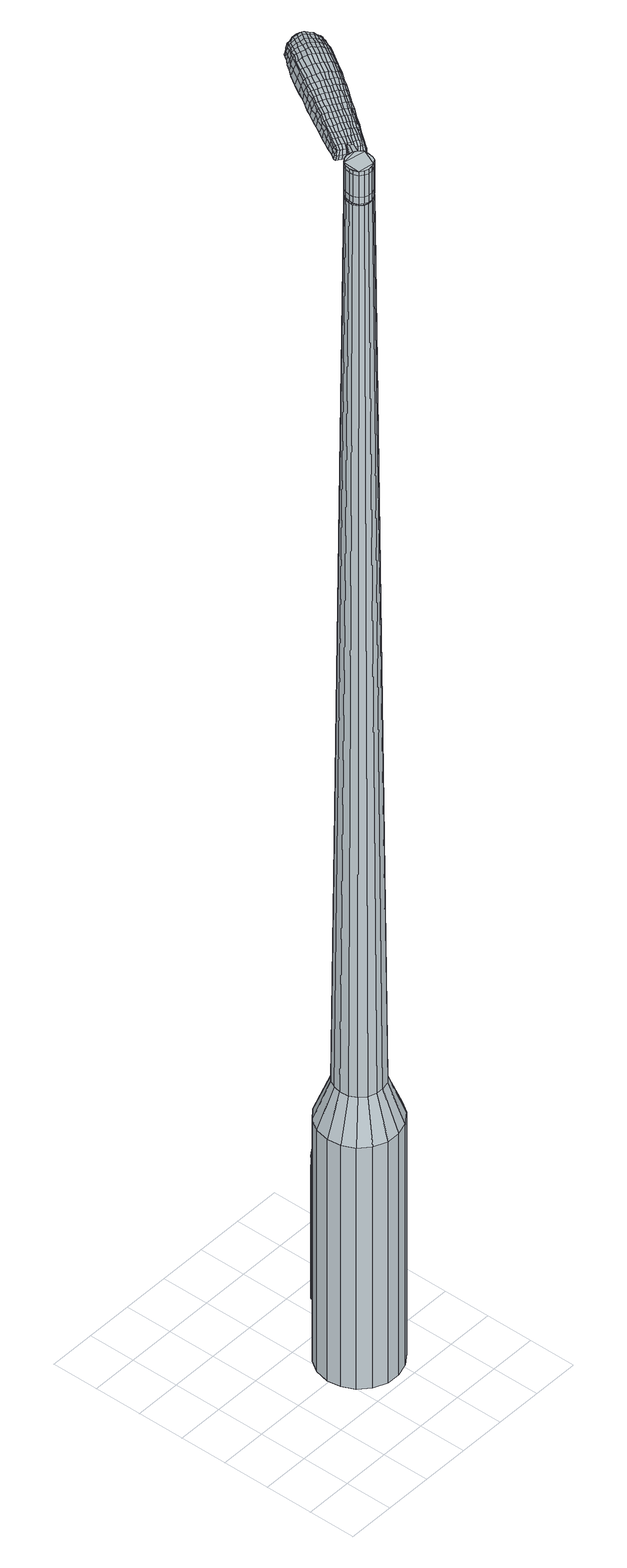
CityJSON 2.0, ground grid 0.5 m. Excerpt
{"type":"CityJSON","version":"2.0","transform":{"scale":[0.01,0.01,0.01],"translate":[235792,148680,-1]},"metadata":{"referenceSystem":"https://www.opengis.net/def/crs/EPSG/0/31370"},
"CityObjects":{
"object1":{"type":"GenericCityObject","attributes":{"cluster":12,"mean_distance_to_centroid":0.254,"new_centroid_x":235793.34,"new_centroid_y":148680.98,"mean_distance_to_camera":13.14,"H1":9.72,"H2":10.14,"Z_final":111.33,"cluster2":-1,"proj_x":235797.49,"proj_y":148683.63,"id_line":62624,"bearing_l":327.47,"distance":4.92,"orientation":"left","G_obj":57.47},"geometry":[{"type":"MultiSurface","lod":"2","boundaries":[[[0,1,2,3]],[[1,4,5,2]],[[4,6,7,5]],[[6,8,9,7]],[[8,10,11,9]],[[10,12,13,11]],[[12,14,15,13]],[[14,16,17,15]],[[16,18,19,17]],[[18,20,21,19]],[[20,22,23,21]],[[22,24,25,23]],[[24,26,27,25]],[[26,28,29,27]],[[28,30,31,29]],[[30,32,33,31]],[[32,34,35,33]],[[34,0,3,35]],[[36,37,38,39]],[[38,40,41,42]],[[41,43,42]],[[42,44,45,46]],[[45,47,46]],[[46,48,49,50]],[[49,51,50]],[[42,46,50,38]],[[50,52,39,38]],[[53,36,39]],[[2,5,7,35]],[[7,9,11,15]],[[11,13,15]],[[15,17,19,23]],[[19,21,23]],[[23,25,27,31]],[[27,29,31]],[[15,23,31,7]],[[31,33,35,7]],[[3,2,35]],[[1,0,54,55]],[[0,34,56,54]],[[34,32,57,56]],[[32,30,58,57]],[[30,28,59,58]],[[28,26,60,59]],[[26,24,61,60]],[[24,22,62,61]],[[22,20,63,62]],[[20,18,64,63]],[[18,16,65,64]],[[16,14,66,65]],[[14,12,67,66]],[[12,10,68,67]],[[10,8,69,68]],[[8,6,70,69]],[[6,4,71,70]],[[4,1,55,71]],[[55,54,72,73]],[[54,56,74,72]],[[56,57,75,74]],[[57,58,76,75]],[[58,59,77,76]],[[59,60,78,77]],[[60,61,79,78]],[[61,62,80,79]],[[62,63,81,80]],[[63,64,82,81]],[[64,65,83,82]],[[65,66,84,83]],[[66,67,85,84]],[[67,68,86,85]],[[68,69,87,86]],[[69,70,88,87]],[[70,71,89,88]],[[71,55,73,89]],[[90,91,92,93]],[[94,95,91,90]],[[96,97,95,94]],[[98,99,97,96]],[[100,101,99,98]],[[102,103,101,100]],[[79,104,103,102]],[[105,106,104,79]],[[107,108,106,105]],[[109,110,108,107]],[[111,112,110,109]],[[113,114,112,111]],[[85,115,114,113]],[[116,117,115,85]],[[118,119,117,116]],[[88,120,119,118]],[[121,122,120,88]],[[93,92,122,121]],[[123,124,125,126]],[[127,123,126,128]],[[129,127,128,130]],[[131,129,130,132]],[[133,131,132,134]],[[135,133,134,136]],[[137,135,136,138]],[[139,137,138,140]],[[141,139,140,142]],[[143,141,142,144]],[[145,143,144,146]],[[147,145,146,148]],[[149,147,148,150]],[[151,149,150,152]],[[153,151,152,154]],[[155,153,154,156]],[[73,72,90,93]],[[72,74,94,90]],[[74,75,96,94]],[[75,76,98,96]],[[76,77,100,98]],[[77,78,102,100]],[[78,79,102]],[[80,105,79]],[[80,81,107,105]],[[81,82,109,107]],[[82,83,111,109]],[[83,84,113,111]],[[84,85,113]],[[86,116,85]],[[86,87,118,116]],[[87,88,118]],[[89,121,88]],[[89,73,93,121]],[[157,158,92,91]],[[158,159,122,92]],[[159,120,122]],[[160,119,120]],[[160,161,117,119]],[[161,115,117]],[[162,114,115]],[[162,163,112,114]],[[163,164,110,112]],[[164,165,108,110]],[[165,166,106,108]],[[166,104,106]],[[167,103,104]],[[167,168,101,103]],[[168,169,99,101]],[[169,170,97,99]],[[170,171,95,97]],[[171,157,91,95]],[[39,52,155,172]],[[158,157,173,156]],[[53,39,172,124]],[[157,171,125,173]],[[36,53,124,123]],[[171,170,126,125]],[[37,36,123,127]],[[170,169,128,126]],[[38,37,127,129]],[[169,168,130,128]],[[40,38,129,131]],[[168,167,132,130]],[[41,40,131,133]],[[167,104,134,132]],[[43,41,133,135]],[[104,166,136,134]],[[42,43,135,137]],[[166,165,138,136]],[[44,42,137,139]],[[165,164,140,138]],[[45,44,139,141]],[[164,163,142,140]],[[47,45,141,143]],[[163,162,144,142]],[[46,47,143,145]],[[162,115,146,144]],[[48,46,145,147]],[[115,161,148,146]],[[49,48,147,149]],[[161,160,150,148]],[[51,49,149,151]],[[160,120,152,150]],[[50,51,151,153]],[[120,159,154,152]],[[52,50,153,155]],[[159,158,156,154]],[[155,156,174,175]],[[156,173,176,174]],[[173,125,177,176]],[[125,124,178,177]],[[124,172,179,178]],[[172,155,175,179]],[[180,181,182,183]],[[184,180,183,185]],[[180,184,186,187]],[[181,180,187,188]],[[189,190,191,192]],[[193,189,192,194]],[[189,193,195,196]],[[190,189,196,197]],[[198,199,200,201]],[[202,198,201,203]],[[198,202,204,205]],[[199,198,205,206]],[[207,208,209,210]],[[211,207,210,212]],[[207,211,213,214]],[[208,207,214,215]],[[216,217,218,219]],[[220,216,219,221]],[[216,220,222,223]],[[217,216,223,224]],[[225,226,227,228]],[[229,225,228,230]],[[225,229,231,232]],[[226,225,232,233]],[[234,235,236,237]],[[226,234,237,227]],[[234,226,233,238]],[[235,234,238,239]],[[240,241,242,243]],[[235,240,243,236]],[[240,235,239,244]],[[241,240,244,245]],[[246,184,185,247]],[[241,246,247,242]],[[246,241,245,248]],[[184,246,248,186]],[[249,250,251,252]],[[253,249,252,254]],[[249,253,255,256]],[[250,249,256,257]],[[258,259,260,261]],[[250,258,261,251]],[[258,250,257,262]],[[259,258,262,263]],[[264,265,266,267]],[[259,264,267,260]],[[264,259,263,268]],[[265,264,268,269]],[[270,271,272,273]],[[265,270,273,266]],[[270,265,269,274]],[[271,270,274,275]],[[276,181,188,277]],[[271,276,277,272]],[[276,271,275,278]],[[181,276,278,182]],[[279,280,281,282]],[[283,279,282,284]],[[279,283,285,286]],[[280,279,286,287]],[[288,289,290,291]],[[280,288,291,281]],[[288,280,287,292]],[[289,288,292,293]],[[294,295,296,297]],[[289,294,297,290]],[[294,289,293,298]],[[295,294,298,299]],[[300,193,194,301]],[[295,300,301,296]],[[300,295,299,302]],[[193,300,302,195]],[[303,304,305,306]],[[307,303,306,308]],[[303,307,309,310]],[[304,303,310,311]],[[312,313,314,315]],[[304,312,315,305]],[[312,304,311,316]],[[313,312,316,317]],[[318,319,320,321]],[[313,318,321,314]],[[318,313,317,322]],[[319,318,322,323]],[[324,325,326,327]],[[319,324,327,320]],[[324,319,323,328]],[[325,324,328,329]],[[330,190,197,331]],[[325,330,331,326]],[[330,325,329,332]],[[190,330,332,191]],[[333,219,218,334]],[[335,333,334,336]],[[333,335,337,338]],[[219,333,338,221]],[[339,335,336,340]],[[341,339,340,342]],[[339,341,343,344]],[[335,339,344,337]],[[345,341,342,346]],[[347,345,346,348]],[[345,347,349,350]],[[341,345,350,343]],[[351,347,348,352]],[[353,351,352,354]],[[351,353,355,356]],[[347,351,356,349]],[[357,353,354,358]],[[208,357,358,209]],[[357,208,215,359]],[[353,357,359,355]],[[360,361,206,205]],[[362,360,205,204]],[[360,362,363,364]],[[361,360,364,365]],[[366,367,365,364]],[[368,366,364,363]],[[366,368,369,370]],[[367,366,370,371]],[[372,373,371,370]],[[374,372,370,369]],[[372,374,375,376]],[[373,372,376,377]],[[378,379,377,376]],[[380,378,376,375]],[[378,380,213,211]],[[379,378,211,212]],[[381,382,383,384]],[[283,381,384,285]],[[381,283,284,385]],[[382,381,385,386]],[[387,202,203,388]],[[382,387,388,383]],[[387,382,386,389]],[[202,387,389,204]],[[390,391,392,393]],[[229,390,393,231]],[[390,229,230,394]],[[391,390,394,395]],[[396,397,398,399]],[[391,396,399,392]],[[396,391,395,400]],[[397,396,400,401]],[[402,199,206,403]],[[397,402,403,398]],[[402,397,401,404]],[[199,402,404,200]],[[405,406,407,408]],[[187,405,408,188]],[[405,187,186,409]],[[406,405,409,410]],[[411,412,413,414]],[[406,411,414,407]],[[411,406,410,415]],[[412,411,415,416]],[[417,210,209,418]],[[412,417,418,413]],[[417,412,416,419]],[[210,417,419,212]],[[420,421,422,423]],[[192,420,423,194]],[[420,192,191,424]],[[421,420,424,425]],[[426,214,213,427]],[[421,426,427,422]],[[426,421,425,428]],[[214,426,428,215]],[[429,430,431,432]],[[307,429,432,309]],[[429,307,308,433]],[[430,429,433,434]],[[435,220,221,436]],[[430,435,436,431]],[[435,430,434,437]],[[220,435,437,222]],[[438,439,440,441]],[[253,438,441,255]],[[438,253,254,442]],[[439,438,442,443]],[[444,445,446,447]],[[439,444,447,440]],[[444,439,443,448]],[[445,444,448,449]],[[450,217,224,451]],[[445,450,451,446]],[[450,445,449,452]],[[217,450,452,218]],[[453,454,443,442]],[[252,453,442,254]],[[453,252,251,455]],[[454,453,455,456]],[[457,458,449,448]],[[454,457,448,443]],[[457,454,456,459]],[[458,457,459,460]],[[461,334,218,452]],[[458,461,452,449]],[[461,458,460,462]],[[334,461,462,336]],[[463,464,465,466]],[[310,463,466,311]],[[463,310,309,432]],[[464,463,432,431]],[[467,338,337,468]],[[464,467,468,465]],[[467,464,431,436]],[[338,467,436,221]],[[469,470,456,455]],[[261,469,455,251]],[[469,261,260,471]],[[470,469,471,472]],[[473,474,460,459]],[[470,473,459,456]],[[473,470,472,475]],[[474,473,475,476]],[[477,340,336,462]],[[474,477,462,460]],[[477,474,476,478]],[[340,477,478,342]],[[479,480,481,482]],[[316,479,482,317]],[[479,316,311,466]],[[480,479,466,465]],[[483,344,343,484]],[[480,483,484,481]],[[483,480,465,468]],[[344,483,468,337]],[[485,486,472,471]],[[267,485,471,260]],[[485,267,266,487]],[[486,485,487,488]],[[489,490,476,475]],[[486,489,475,472]],[[489,486,488,491]],[[490,489,491,492]],[[493,346,342,478]],[[490,493,478,476]],[[493,490,492,494]],[[346,493,494,348]],[[495,496,497,498]],[[322,495,498,323]],[[495,322,317,482]],[[496,495,482,481]],[[499,350,349,500]],[[496,499,500,497]],[[499,496,481,484]],[[350,499,484,343]],[[501,502,488,487]],[[273,501,487,266]],[[501,273,272,503]],[[502,501,503,504]],[[505,506,492,491]],[[502,505,491,488]],[[505,502,504,507]],[[506,505,507,508]],[[509,352,348,494]],[[506,509,494,492]],[[509,506,508,510]],[[352,509,510,354]],[[511,512,513,514]],[[328,511,514,329]],[[511,328,323,498]],[[512,511,498,497]],[[515,356,355,516]],[[512,515,516,513]],[[515,512,497,500]],[[356,515,500,349]],[[517,518,504,503]],[[277,517,503,272]],[[517,277,188,408]],[[518,517,408,407]],[[519,520,508,507]],[[518,519,507,504]],[[519,518,407,414]],[[520,519,414,413]],[[521,358,354,510]],[[520,521,510,508]],[[521,520,413,418]],[[358,521,418,209]],[[522,523,425,424]],[[332,522,424,191]],[[522,332,329,514]],[[523,522,514,513]],[[524,359,215,428]],[[523,524,428,425]],[[524,523,513,516]],[[359,524,516,355]],[[525,526,386,385]],[[282,525,385,284]],[[525,282,281,527]],[[526,525,527,528]],[[529,362,204,389]],[[526,529,389,386]],[[529,526,528,530]],[[362,529,530,363]],[[531,532,533,534]],[[232,531,534,233]],[[531,232,231,393]],[[532,531,393,392]],[[535,536,537,538]],[[532,535,538,533]],[[535,532,392,399]],[[536,535,399,398]],[[539,361,365,540]],[[536,539,540,537]],[[539,536,398,403]],[[361,539,403,206]],[[541,542,528,527]],[[291,541,527,281]],[[541,291,290,543]],[[542,541,543,544]],[[545,368,363,530]],[[542,545,530,528]],[[545,542,544,546]],[[368,545,546,369]],[[547,548,549,550]],[[238,547,550,239]],[[547,238,233,534]],[[548,547,534,533]],[[551,552,553,554]],[[548,551,554,549]],[[551,548,533,538]],[[552,551,538,537]],[[555,367,371,556]],[[552,555,556,553]],[[555,552,537,540]],[[367,555,540,365]],[[557,558,544,543]],[[297,557,543,290]],[[557,297,296,559]],[[558,557,559,560]],[[561,374,369,546]],[[558,561,546,544]],[[561,558,560,562]],[[374,561,562,375]],[[563,564,565,566]],[[244,563,566,245]],[[563,244,239,550]],[[564,563,550,549]],[[567,568,569,570]],[[564,567,570,565]],[[567,564,549,554]],[[568,567,554,553]],[[571,373,377,572]],[[568,571,572,569]],[[571,568,553,556]],[[373,571,556,371]],[[573,574,560,559]],[[301,573,559,296]],[[573,301,194,423]],[[574,573,423,422]],[[575,380,375,562]],[[574,575,562,560]],[[575,574,422,427]],[[380,575,427,213]],[[576,577,410,409]],[[248,576,409,186]],[[576,248,245,566]],[[577,576,566,565]],[[578,579,416,415]],[[577,578,415,410]],[[578,577,565,570]],[[579,578,570,569]],[[580,379,212,419]],[[579,580,419,416]],[[580,579,569,572]],[[379,580,572,377]],[[581,582,583,584]],[[584,583,585,586]],[[587,585,583,588]],[[588,583,582,589]],[[590,591,592,593]],[[593,592,594,595]],[[596,594,592,597]],[[597,592,591,598]],[[599,600,601,602]],[[602,601,603,604]],[[605,603,601,606]],[[606,601,600,607]],[[608,609,610,611]],[[611,610,612,613]],[[614,612,610,615]],[[615,610,609,616]],[[617,618,619,620]],[[620,619,621,622]],[[623,621,619,624]],[[624,619,618,625]],[[626,627,628,629]],[[629,628,630,631]],[[632,630,628,633]],[[633,628,627,634]],[[635,636,637,638]],[[638,637,627,626]],[[634,627,637,639]],[[639,637,636,640]],[[641,642,643,644]],[[644,643,636,635]],[[640,636,643,645]],[[645,643,642,646]],[[586,585,647,648]],[[648,647,642,641]],[[646,642,647,649]],[[649,647,585,587]],[[650,651,652,653]],[[653,652,654,655]],[[656,654,652,657]],[[657,652,651,658]],[[659,660,661,662]],[[662,661,651,650]],[[658,651,661,663]],[[663,661,660,664]],[[665,666,667,668]],[[668,667,660,659]],[[664,660,667,669]],[[669,667,666,670]],[[671,672,673,674]],[[674,673,666,665]],[[670,666,673,675]],[[675,673,672,676]],[[589,582,677,678]],[[678,677,672,671]],[[676,672,677,679]],[[679,677,582,581]],[[680,681,682,683]],[[683,682,684,685]],[[686,684,682,687]],[[687,682,681,688]],[[689,690,691,692]],[[692,691,681,680]],[[688,681,691,693]],[[693,691,690,694]],[[695,696,697,698]],[[698,697,690,689]],[[694,690,697,699]],[[699,697,696,700]],[[595,594,701,702]],[[702,701,696,695]],[[700,696,701,703]],[[703,701,594,596]],[[704,705,706,707]],[[707,706,708,709]],[[710,708,706,711]],[[711,706,705,712]],[[713,714,715,716]],[[716,715,705,704]],[[712,705,715,717]],[[717,715,714,718]],[[719,720,721,722]],[[722,721,714,713]],[[718,714,721,723]],[[723,721,720,724]],[[725,726,727,728]],[[728,727,720,719]],[[724,720,727,729]],[[729,727,726,730]],[[598,591,731,732]],[[732,731,726,725]],[[730,726,731,733]],[[733,731,591,590]],[[617,620,734,735]],[[735,734,736,737]],[[738,736,734,739]],[[739,734,620,622]],[[737,736,740,741]],[[741,740,742,743]],[[744,742,740,745]],[[745,740,736,738]],[[743,742,746,747]],[[747,746,748,749]],[[750,748,746,751]],[[751,746,742,744]],[[749,748,752,753]],[[753,752,754,755]],[[756,754,752,757]],[[757,752,748,750]],[[755,754,758,759]],[[759,758,609,608]],[[616,609,758,760]],[[760,758,754,756]],[[607,761,762,606]],[[606,762,763,605]],[[764,763,762,765]],[[765,762,761,766]],[[766,767,768,765]],[[765,768,769,764]],[[770,769,768,771]],[[771,768,767,772]],[[772,773,774,771]],[[771,774,775,770]],[[776,775,774,777]],[[777,774,773,778]],[[778,779,780,777]],[[777,780,781,776]],[[614,781,780,612]],[[612,780,779,613]],[[782,783,784,785]],[[785,784,684,686]],[[685,684,784,786]],[[786,784,783,787]],[[604,603,788,789]],[[789,788,783,782]],[[787,783,788,790]],[[790,788,603,605]],[[791,792,793,794]],[[794,793,630,632]],[[631,630,793,795]],[[795,793,792,796]],[[797,798,799,800]],[[800,799,792,791]],[[796,792,799,801]],[[801,799,798,802]],[[607,600,803,804]],[[804,803,798,797]],[[802,798,803,805]],[[805,803,600,599]],[[806,807,808,809]],[[809,808,588,589]],[[587,588,808,810]],[[810,808,807,811]],[[812,813,814,815]],[[815,814,807,806]],[[811,807,814,816]],[[816,814,813,817]],[[608,611,818,819]],[[819,818,813,812]],[[817,813,818,820]],[[820,818,611,613]],[[821,822,823,824]],[[824,823,593,595]],[[590,593,823,825]],[[825,823,822,826]],[[614,615,827,828]],[[828,827,822,821]],[[826,822,827,829]],[[829,827,615,616]],[[830,831,832,833]],[[833,832,708,710]],[[709,708,832,834]],[[834,832,831,835]],[[622,621,836,837]],[[837,836,831,830]],[[835,831,836,838]],[[838,836,621,623]],[[839,840,654,656]],[[655,654,840,841]],[[842,843,844,845]],[[845,844,840,839]],[[841,840,844,846]],[[846,844,843,847]],[[625,618,848,849]],[[849,848,843,842]],[[847,843,848,850]],[[850,848,618,617]],[[851,852,841]],[[841,852,653,655]],[[650,653,852,853]],[[853,852,851,854]],[[847,855,856,846]],[[846,856,851,841]],[[854,851,856,857]],[[857,856,855,858]],[[617,735,859,850]],[[850,859,855,847]],[[858,855,859,860]],[[860,859,735,737]],[[861,862,863,864]],[[864,863,711,712]],[[710,711,863,833]],[[833,863,862,830]],[[738,739,865,866]],[[866,865,862,861]],[[830,862,865,837]],[[837,865,739,622]],[[854,867,868,853]],[[853,868,662,650]],[[659,662,868,869]],[[869,868,867,870]],[[858,871,872,857]],[[857,872,867,854]],[[870,867,872,873]],[[873,872,871,874]],[[737,741,875,860]],[[860,875,871,858]],[[874,871,875,876]],[[876,875,741,743]],[[877,878,879,880]],[[880,879,717,718]],[[712,717,879,864]],[[864,879,878,861]],[[744,745,881,882]],[[882,881,878,877]],[[861,878,881,866]],[[866,881,745,738]],[[870,883,869]],[[869,883,668,659]],[[665,668,883,884]],[[884,883,885]],[[874,886,887,873]],[[873,887,883,870]],[[885,883,887,888]],[[888,887,886,889]],[[743,747,890,876]],[[876,890,886,874]],[[889,886,890,891]],[[891,890,747,749]],[[892,893,894,895]],[[895,894,723,724]],[[718,723,894,880]],[[880,894,893,877]],[[750,751,896,897]],[[897,896,893,892]],[[877,893,896,882]],[[882,896,751,744]],[[885,898,899,884]],[[884,899,674,665]],[[671,674,899,900]],[[900,899,898,901]],[[889,902,903,888]],[[888,903,898,885]],[[901,898,903,904]],[[904,903,902,905]],[[749,753,906,891]],[[891,906,902,889]],[[905,902,906,907]],[[907,906,753,755]],[[908,909,910,911]],[[911,910,729,730]],[[724,729,910,895]],[[895,910,909,892]],[[756,757,912,913]],[[913,912,909,908]],[[892,909,912,897]],[[897,912,757,750]],[[901,914,915,900]],[[900,915,678,671]],[[589,678,915,809]],[[809,915,914,806]],[[905,916,917,904]],[[904,917,914,901]],[[806,914,917,815]],[[815,917,916,812]],[[755,759,918,907]],[[907,918,916,905]],[[812,916,918,819]],[[819,918,759,608]],[[826,919,920,825]],[[825,920,733,590]],[[730,733,920,911]],[[911,920,919,908]],[[616,760,921,829]],[[829,921,919,826]],[[908,919,921,913]],[[913,921,760,756]],[[787,922,923,786]],[[786,923,683,685]],[[680,683,923,924]],[[924,923,922,925]],[[605,763,926,790]],[[790,926,922,787]],[[925,922,926,927]],[[927,926,763,764]],[[928,929,930,931]],[[931,930,633,634]],[[632,633,930,794]],[[794,930,929,791]],[[932,933,934,935]],[[935,934,929,928]],[[791,929,934,800]],[[800,934,933,797]],[[766,761,936,937]],[[937,936,933,932]],[[797,933,936,804]],[[804,936,761,607]],[[925,938,939,924]],[[924,939,692,680]],[[689,692,939,940]],[[940,939,938,941]],[[764,769,942,927]],[[927,942,938,925]],[[941,938,942,943]],[[943,942,769,770]],[[944,945,946,947]],[[947,946,639,640]],[[634,639,946,931]],[[931,946,945,928]],[[948,949,950,951]],[[951,950,945,944]],[[928,945,950,935]],[[935,950,949,932]],[[772,767,952,953]],[[953,952,949,948]],[[932,949,952,937]],[[937,952,767,766]],[[941,954,955,940]],[[940,955,698,689]],[[695,698,955,956]],[[956,955,954,957]],[[770,775,958,943]],[[943,958,954,941]],[[957,954,958,959]],[[959,958,775,776]],[[960,961,962,963]],[[963,962,645,646]],[[640,645,962,947]],[[947,962,961,944]],[[964,965,966,967]],[[967,966,961,960]],[[944,961,966,951]],[[951,966,965,948]],[[778,773,968,969]],[[969,968,965,964]],[[948,965,968,953]],[[953,968,773,772]],[[957,970,971,956]],[[956,971,702,695]],[[595,702,971,824]],[[824,971,970,821]],[[776,781,972,959]],[[959,972,970,957]],[[821,970,972,828]],[[828,972,781,614]],[[811,973,974,810]],[[810,974,649,587]],[[646,649,974,963]],[[963,974,973,960]],[[817,975,976,816]],[[816,976,973,811]],[[960,973,976,967]],[[967,976,975,964]],[[613,779,977,820]],[[820,977,975,817]],[[964,975,977,969]],[[969,977,779,778]],[[581,584,183,182]],[[584,586,185,183]],[[596,597,196,195]],[[597,598,197,196]],[[599,602,201,200]],[[602,604,203,201]],[[623,624,223,222]],[[624,625,224,223]],[[626,629,228,227]],[[629,631,230,228]],[[635,638,237,236]],[[638,626,227,237]],[[641,644,243,242]],[[644,635,236,243]],[[586,648,247,185]],[[648,641,242,247]],[[656,657,256,255]],[[657,658,257,256]],[[658,663,262,257]],[[663,664,263,262]],[[664,669,268,263]],[[669,670,269,268]],[[670,675,274,269]],[[675,676,275,274]],[[676,679,278,275]],[[679,581,182,278]],[[686,687,286,285]],[[687,688,287,286]],[[688,693,292,287]],[[693,694,293,292]],[[694,699,298,293]],[[699,700,299,298]],[[700,703,302,299]],[[703,596,195,302]],[[704,707,306,305]],[[707,709,308,306]],[[713,716,315,314]],[[716,704,305,315]],[[719,722,321,320]],[[722,713,314,321]],[[725,728,327,326]],[[728,719,320,327]],[[598,732,331,197]],[[732,725,326,331]],[[782,785,384,383]],[[785,686,285,384]],[[604,789,388,203]],[[789,782,383,388]],[[631,795,394,230]],[[795,796,395,394]],[[796,801,400,395]],[[801,802,401,400]],[[802,805,404,401]],[[805,599,200,404]],[[709,834,433,308]],[[834,835,434,433]],[[835,838,437,434]],[[838,623,222,437]],[[839,441,440]],[[839,656,255,441]],[[842,845,447,446]],[[845,839,440,447]],[[625,849,451,224]],[[849,842,446,451]],[[978,979,980,981]],[[982,983,981,980]],[[984,985,986,987]],[[988,989,990,991]],[[979,992,993,980]],[[994,982,980,993]],[[995,984,987,996]],[[997,998,989,988]],[[992,999,1000,993]],[[1000,1001,994,993]],[[1002,995,996,1003]],[[1004,998,997,1005]],[[999,1006,1007,1000]],[[1007,1008,1001,1000]],[[1009,1002,1003,1010]],[[1011,1004,1005,1012]],[[1013,1014,1015,1016]],[[1017,1018,1014,1013]],[[1017,1019,1020,1018]],[[1019,1021,1022,1020]],[[1023,1024,1025,1026]],[[1027,1028,1024,1023]],[[1029,1030,1028,1027]],[[1031,1032,1030,1029]],[[1026,1015,1014,1023]],[[1023,1014,1018,1027]],[[1018,1020,1029,1027]],[[1020,1022,1031,1029]],[[987,986,983,982]],[[996,987,982,994]],[[1001,1003,996,994]],[[1008,1010,1003,1001]],[[988,991,985,984]],[[997,988,984,995]],[[1005,997,995,1002]],[[1012,1005,1002,1009]],[[989,1013,1016,990]],[[998,1017,1013,989]],[[1019,1017,998,1004]],[[1021,1019,1004,1011]],[[1033,1034,1035,1036]],[[1035,1037,1038,1039]],[[1035,1039,1040,1041]],[[1035,1041,1036]],[[1042,1033,1036,1043]],[[1044,1043,1036,1045]],[[1046,1045,1036]],[[1047,1035,1034,1048]],[[1049,1047,1048,1050]],[[1051,1049,1050,1052]],[[1053,1051,1052,1054]],[[1055,1053,1054,1056]],[[1056,1057,1058,1059]],[[1056,1059,1060,1061]],[[1056,1061,1062,1063]],[[1062,1064,1065,1066]],[[1062,1066,1067,1068]],[[1062,1068,1063]],[[1056,1063,1055]],[[1069,1070,1034,1033]],[[1071,1072,1037,1035]],[[1073,1074,1046,1036]],[[1070,1075,1048,1034]],[[1076,1071,1035,1047]],[[1075,1077,1050,1048]],[[1078,1076,1047,1049]],[[1077,1079,1052,1050]],[[1080,1078,1049,1051]],[[1079,1081,1054,1052]],[[1082,1080,1051,1053]],[[1081,1083,1056,1054]],[[1084,1082,1053,1055]],[[1083,1085,1057,1056]],[[1086,1087,1064,1062]],[[1088,1084,1055,1063]],[[1058,1057,1085,1089]],[[1059,1058,1089,1090]],[[1060,1059,1090,1091]],[[1061,1060,1091,1092]],[[1062,1061,1092,1086]],[[1093,1069,1033,1042]],[[1094,1093,1042,1043]],[[1095,1094,1043,1044]],[[1096,1095,1044,1045]],[[1074,1096,1045,1046]],[[1038,1037,1072,1097]],[[1065,1064,1087,1098]],[[1039,1038,1097,1099]],[[1040,1039,1099,1100]],[[1041,1040,1100,1101]],[[1036,1041,1101,1073]],[[1066,1065,1098,1102]],[[1067,1066,1102,1103]],[[1068,1067,1103,1104]],[[1063,1068,1104,1088]]]}]}
},
"vertices":[
[157,136,384],[168,126,384],[168,126,96],[157,136,96],[174,113,384],[174,113,96],[176,99,384],[176,99,96],[173,84,384],[173,84,96],[165,72,384],[165,72,96],[153,63,384],[153,63,96],[139,59,384],[139,59,96],[125,59,384],[125,59,96],[111,65,384],[111,65,96],[100,75,384],[100,75,96],[94,88,384],[94,88,96],[92,102,384],[92,102,96],[95,117,384],[95,117,96],[103,129,384],[103,129,96],[114,138,384],[114,138,96],[128,143,384],[128,143,96],[143,142,384],[143,142,96],[132,114,1524],[128,113,1524],[124,110,1524],[141,112,1524],[122,106,1524],[121,101,1524],[123,92,1524],[121,97,1524],[127,89,1524],[131,87,1524],[140,89,1524],[136,87,1524],[144,91,1524],[146,95,1524],[147,105,1524],[147,100,1524],[145,109,1524],[137,114,1524],[148,122,429],[154,116,429],[139,125,429],[131,126,429],[122,123,429],[115,118,429],[111,110,429],[109,102,429],[110,93,429],[114,85,429],[120,79,429],[129,76,429],[137,76,429],[146,78,429],[153,84,429],[157,91,429],[159,99,429],[158,108,429],[141,112,1483],[145,109,1483],[137,114,1483],[132,114,1483],[128,113,1483],[124,110,1483],[122,106,1483],[121,101,1483],[121,97,1483],[123,92,1483],[127,89,1483],[131,87,1483],[136,87,1483],[140,89,1483],[144,91,1483],[146,95,1483],[147,100,1483],[147,105,1483],[141,111,1483],[141,111,1485],[144,108,1485],[144,108,1483],[137,113,1483],[137,113,1485],[132,113,1483],[132,113,1485],[128,112,1483],[128,112,1485],[124,109,1483],[124,109,1485],[122,105,1483],[122,105,1485],[121,101,1485],[122,97,1483],[122,97,1485],[124,93,1483],[124,93,1485],[127,90,1483],[127,90,1485],[131,88,1483],[131,88,1485],[136,88,1483],[136,88,1485],[140,89,1485],[143,92,1483],[143,92,1485],[146,96,1483],[146,96,1485],[147,100,1485],[146,104,1483],[146,104,1485],[132,114,1519],[137,114,1519],[137,114,1493],[132,114,1493],[128,113,1519],[128,113,1493],[124,110,1519],[124,110,1493],[122,106,1519],[122,106,1493],[121,101,1519],[121,101,1493],[121,97,1519],[121,97,1493],[123,92,1519],[123,92,1493],[127,89,1519],[127,89,1493],[131,87,1519],[131,87,1493],[136,87,1519],[136,87,1493],[140,89,1519],[140,89,1493],[144,91,1519],[144,91,1493],[146,95,1519],[146,95,1493],[147,100,1519],[147,100,1493],[147,105,1519],[147,105,1493],[145,109,1519],[145,109,1493],[141,112,1485],[145,109,1485],[147,105,1485],[146,95,1485],[144,91,1485],[136,87,1485],[131,87,1485],[127,89,1485],[123,92,1485],[121,97,1485],[122,106,1485],[124,110,1485],[128,113,1485],[132,114,1485],[137,114,1485],[141,112,1519],[141,112,1493],[154,126,1513],[154,126,1518],[151,128,1513],[149,129,1513],[149,129,1518],[151,128,1518],[208,180,1519],[203,174,1518],[205,174,1509],[210,180,1510],[212,187,1519],[214,187,1510],[211,187,1526],[206,180,1525],[202,174,1525],[175,201,1519],[172,194,1518],[172,193,1525],[176,199,1525],[180,208,1519],[180,206,1526],[179,210,1510],[175,202,1510],[171,196,1509],[229,253,1519],[233,251,1519],[233,252,1513],[230,254,1513],[225,254,1519],[226,255,1513],[225,253,1524],[229,252,1524],[232,250,1524],[190,190,1530],[186,184,1529],[188,182,1529],[192,189,1530],[195,198,1531],[197,196,1531],[191,200,1530],[187,192,1530],[183,186,1529],[146,122,1512],[149,121,1512],[149,122,1517],[147,123,1517],[144,124,1512],[145,125,1517],[144,125,1506],[147,123,1506],[149,122,1506],[238,230,1519],[237,227,1519],[239,227,1512],[240,230,1512],[239,233,1518],[241,233,1512],[238,233,1522],[237,231,1523],[236,228,1524],[235,223,1519],[232,218,1519],[234,218,1512],[236,223,1512],[233,223,1524],[231,218,1525],[229,213,1519],[225,206,1519],[227,206,1511],[231,213,1511],[228,213,1526],[223,206,1526],[219,196,1519],[221,197,1510],[217,197,1526],[164,120,1513],[169,126,1513],[167,126,1518],[163,120,1517],[161,115,1512],[161,117,1516],[162,116,1506],[166,120,1507],[170,126,1507],[173,132,1514],[178,138,1515],[176,138,1520],[172,132,1519],[175,132,1507],[179,138,1507],[182,144,1515],[186,150,1516],[185,150,1522],[180,144,1521],[184,144,1508],[188,150,1508],[191,156,1517],[195,162,1517],[193,162,1524],[189,156,1523],[193,156,1508],[197,162,1509],[199,168,1518],[198,168,1524],[201,168,1509],[209,250,1519],[206,248,1519],[207,247,1524],[210,249,1523],[210,252,1518],[211,251,1522],[210,253,1512],[208,252,1512],[206,249,1512],[203,244,1519],[200,239,1519],[201,238,1525],[204,243,1524],[203,245,1512],[199,241,1512],[196,234,1519],[192,228,1519],[193,226,1526],[197,233,1526],[196,236,1511],[191,230,1511],[186,218,1519],[187,216,1526],[185,220,1510],[139,136,1513],[143,143,1513],[142,144,1507],[139,137,1507],[136,131,1512],[136,132,1506],[138,131,1516],[139,135,1517],[143,141,1518],[146,149,1514],[150,156,1515],[149,157,1507],[146,151,1507],[147,148,1519],[151,154,1520],[154,162,1515],[157,169,1516],[157,171,1508],[153,164,1508],[154,161,1521],[158,167,1522],[161,175,1517],[164,182,1517],[164,184,1509],[160,177,1508],[162,174,1523],[165,180,1524],[168,188,1518],[167,190,1509],[169,186,1524],[150,128,1519],[152,126,1519],[154,134,1520],[156,133,1520],[152,136,1520],[148,129,1519],[158,140,1522],[160,139,1522],[162,147,1523],[164,145,1523],[159,148,1523],[155,142,1521],[166,153,1524],[168,151,1524],[170,159,1525],[172,158,1525],[167,161,1525],[163,155,1524],[174,166,1526],[176,164,1526],[178,172,1527],[180,170,1527],[175,174,1527],[171,167,1526],[182,178,1528],[184,176,1528],[179,180,1528],[227,249,1527],[230,247,1527],[223,250,1526],[221,247,1527],[225,245,1528],[228,243,1528],[221,240,1529],[224,238,1529],[217,241,1528],[213,235,1530],[217,234,1530],[220,232,1530],[213,228,1531],[216,226,1531],[210,229,1530],[205,222,1531],[208,220,1531],[211,218,1531],[201,209,1531],[204,207,1531],[198,211,1531],[212,253,1518],[215,254,1519],[215,255,1513],[212,254,1513],[212,252,1523],[215,252,1523],[220,254,1519],[220,255,1513],[220,253,1524],[239,235,1518],[239,238,1518],[238,237,1523],[238,234,1523],[241,235,1513],[240,238,1513],[238,241,1519],[237,245,1519],[236,244,1524],[237,240,1523],[239,242,1513],[238,246,1513],[235,248,1519],[234,247,1524],[236,249,1513],[204,180,1528],[203,181,1528],[199,176,1528],[200,174,1527],[209,187,1528],[208,189,1529],[201,183,1529],[198,185,1530],[194,179,1529],[196,177,1528],[206,190,1529],[203,192,1530],[195,187,1530],[191,181,1529],[200,194,1531],[177,198,1528],[179,197,1529],[184,204,1529],[182,205,1528],[174,192,1527],[176,190,1528],[183,195,1529],[187,202,1530],[179,188,1528],[136,129,1512],[138,128,1512],[139,128,1517],[138,130,1517],[136,130,1506],[138,129,1506],[141,126,1512],[142,127,1517],[141,127,1506],[159,114,1512],[157,115,1512],[159,116,1506],[160,115,1506],[159,116,1517],[158,117,1517],[155,117,1512],[153,118,1512],[154,118,1506],[156,117,1506],[156,118,1517],[154,119,1517],[151,119,1512],[152,120,1506],[151,121,1517],[162,120,1519],[161,121,1519],[166,126,1520],[165,127,1520],[159,122,1519],[157,124,1519],[163,128,1520],[161,130,1520],[154,125,1519],[158,131,1520],[140,134,1519],[142,133,1519],[146,139,1520],[144,141,1520],[145,131,1519],[149,138,1520],[171,132,1521],[169,133,1521],[175,139,1522],[173,139,1522],[167,135,1521],[165,136,1521],[171,141,1522],[169,142,1523],[163,137,1522],[167,144,1523],[148,147,1521],[150,146,1521],[153,152,1522],[152,154,1522],[152,144,1521],[156,150,1522],[179,145,1523],[178,146,1523],[183,151,1524],[182,152,1524],[176,147,1523],[173,148,1524],[180,153,1525],[177,155,1525],[171,150,1524],[175,156,1525],[155,160,1523],[157,159,1523],[161,165,1524],[159,166,1524],[160,157,1524],[164,163,1525],[188,157,1525],[186,158,1525],[192,163,1526],[190,164,1526],[184,159,1526],[181,161,1526],[188,165,1527],[186,167,1527],[179,162,1526],[183,168,1527],[163,173,1525],[165,172,1525],[168,178,1526],[166,179,1526],[168,170,1526],[171,176,1527],[196,169,1527],[194,170,1527],[192,171,1527],[190,173,1528],[187,175,1528],[170,185,1527],[172,184,1527],[175,182,1528],[211,250,1525],[214,250,1525],[209,247,1526],[211,247,1526],[218,251,1526],[216,247,1527],[237,232,1525],[237,235,1525],[235,231,1526],[235,229,1525],[236,238,1525],[235,241,1526],[233,238,1527],[234,235,1526],[233,244,1526],[230,241,1527],[206,243,1526],[208,243,1527],[202,238,1527],[205,238,1528],[213,242,1528],[209,237,1529],[233,225,1526],[232,227,1527],[229,221,1528],[230,219,1527],[231,230,1527],[229,233,1528],[226,227,1529],[228,224,1528],[227,235,1528],[223,229,1530],[199,233,1528],[201,232,1529],[194,226,1528],[196,225,1529],[205,231,1529],[200,224,1530],[227,214,1528],[226,216,1528],[221,209,1529],[222,207,1528],[224,218,1529],[222,221,1530],[217,213,1530],[219,211,1530],[219,223,1530],[214,216,1531],[188,216,1529],[190,215,1529],[194,213,1530],[216,197,1528],[215,199,1529],[213,201,1530],[210,203,1530],[207,205,1531],[204,175,1509],[202,175,1518],[206,181,1518],[208,181,1509],[211,188,1519],[213,188,1510],[209,188,1525],[204,181,1525],[200,175,1525],[174,192,1525],[173,193,1518],[177,200,1518],[178,198,1525],[181,207,1519],[182,205,1525],[181,209,1510],[176,201,1509],[173,195,1509],[232,250,1513],[231,249,1519],[228,251,1519],[229,252,1513],[225,252,1519],[225,253,1513],[224,251,1524],[228,250,1524],[230,248,1524],[189,183,1528],[186,185,1528],[190,191,1529],[193,189,1529],[195,198,1529],[197,197,1529],[192,200,1529],[187,193,1529],[183,186,1528],[150,124,1516],[150,123,1512],[148,124,1512],[148,125,1516],[145,126,1512],[146,126,1516],[145,127,1506],[148,125,1506],[150,123,1506],[237,228,1512],[235,228,1519],[236,231,1518],[238,231,1512],[237,233,1518],[239,233,1512],[236,233,1522],[235,231,1523],[234,228,1523],[232,219,1512],[230,219,1519],[233,224,1519],[235,224,1512],[232,224,1524],[229,219,1525],[225,207,1511],[223,207,1519],[227,214,1519],[229,214,1511],[226,214,1525],[222,207,1526],[217,198,1519],[219,198,1510],[216,198,1526],[166,127,1518],[167,127,1513],[163,121,1513],[162,121,1517],[160,117,1512],[160,118,1515],[161,117,1506],[164,121,1506],[169,127,1507],[175,139,1520],[176,139,1514],[172,133,1514],[170,133,1519],[173,133,1507],[178,139,1507],[183,151,1522],[185,151,1516],[181,145,1515],[179,145,1521],[182,145,1508],[187,151,1508],[192,163,1523],[194,163,1517],[189,157,1516],[188,157,1522],[191,157,1508],[195,163,1508],[198,169,1517],[196,169,1524],[200,169,1509],[209,245,1523],[208,246,1519],[210,249,1518],[211,248,1523],[211,250,1518],[212,249,1522],[211,252,1512],[209,250,1512],[207,248,1512],[202,237,1525],[201,238,1519],[205,243,1519],[206,241,1524],[204,244,1512],[201,240,1512],[194,225,1526],[194,227,1519],[198,233,1519],[199,232,1525],[198,235,1511],[193,228,1511],[188,217,1519],[188,215,1526],[187,219,1510],[144,143,1507],[144,142,1513],[141,135,1513],[140,137,1506],[138,131,1512],[138,132,1506],[139,131,1515],[141,134,1517],[145,141,1518],[151,157,1507],[152,155,1514],[148,148,1514],[148,150,1507],[149,147,1519],[152,154,1520],[158,170,1508],[159,168,1516],[155,162,1515],[155,163,1508],[156,160,1521],[160,167,1522],[166,183,1508],[166,181,1517],[163,174,1516],[162,176,1508],[163,173,1522],[167,179,1523],[170,187,1517],[169,189,1509],[171,186,1524],[151,129,1518],[153,127,1518],[154,135,1519],[157,133,1519],[152,136,1519],[148,130,1518],[158,141,1520],[161,139,1520],[162,147,1521],[165,146,1521],[160,149,1521],[156,142,1520],[166,153,1523],[169,152,1523],[170,160,1524],[173,158,1524],[168,161,1524],[164,155,1523],[174,166,1525],[177,164,1525],[178,172,1526],[181,171,1526],[175,174,1526],[172,168,1525],[182,178,1527],[185,177,1527],[179,180,1527],[229,246,1526],[226,248,1526],[223,249,1525],[221,246,1526],[224,245,1526],[227,243,1526],[224,237,1528],[221,239,1528],[217,241,1527],[214,235,1528],[217,233,1529],[220,231,1529],[216,225,1530],[213,227,1530],[210,229,1529],[205,221,1530],[208,220,1530],[211,218,1530],[204,207,1530],[202,209,1530],[198,211,1530],[215,253,1513],[216,252,1518],[213,251,1518],[212,252,1512],[213,250,1523],[215,250,1523],[220,252,1519],[220,253,1513],[220,251,1523],[236,236,1523],[237,237,1518],[237,235,1518],[236,234,1523],[239,235,1512],[238,237,1512],[234,243,1523],[235,244,1519],[236,240,1519],[235,240,1523],[237,241,1513],[236,244,1513],[233,247,1519],[233,246,1524],[234,247,1513],[198,176,1527],[202,182,1527],[203,181,1527],[199,175,1526],[208,188,1527],[207,189,1528],[194,179,1528],[198,185,1528],[200,184,1528],[196,178,1527],[205,191,1528],[203,193,1529],[195,187,1529],[191,181,1528],[200,195,1529],[184,204,1528],[180,197,1527],[178,197,1527],[183,205,1527],[175,191,1526],[176,191,1527],[183,195,1528],[188,202,1528],[180,189,1527],[140,130,1516],[139,130,1512],[138,130,1512],[139,130,1516],[138,131,1506],[139,131,1506],[142,128,1512],[143,128,1516],[142,129,1506],[160,117,1506],[159,117,1512],[159,118,1516],[155,120,1506],[154,120,1512],[157,118,1512],[158,119,1506],[157,119,1516],[155,121,1516],[152,121,1512],[153,122,1506],[152,122,1516],[161,122,1518],[161,121,1518],[166,127,1519],[165,128,1519],[157,125,1518],[159,123,1518],[163,129,1519],[161,130,1519],[155,126,1518],[159,132,1519],[146,140,1519],[143,134,1518],[142,134,1518],[145,140,1519],[145,132,1518],[149,138,1519],[169,134,1520],[170,133,1520],[174,140,1521],[173,140,1521],[165,137,1520],[167,135,1520],[171,141,1521],[169,143,1521],[163,138,1520],[167,144,1521],[154,153,1521],[150,146,1520],[149,147,1520],[153,153,1521],[153,144,1520],[157,151,1521],[178,146,1522],[183,152,1523],[182,152,1523],[173,149,1522],[176,147,1522],[180,154,1523],[177,155,1524],[171,150,1523],[175,157,1524],[161,165,1523],[158,159,1522],[157,160,1522],[160,166,1523],[161,157,1522],[164,164,1523],[186,158,1524],[187,158,1524],[191,164,1525],[190,164,1525],[182,161,1525],[184,160,1524],[188,166,1525],[186,167,1526],[179,163,1525],[183,169,1526],[169,178,1525],[165,172,1524],[164,172,1524],[168,179,1525],[168,170,1524],[172,176,1525],[194,170,1526],[195,170,1526],[190,173,1527],[192,172,1526],[187,175,1527],[173,184,1526],[171,185,1526],[176,182,1526],[214,249,1524],[212,248,1524],[210,245,1525],[212,246,1525],[218,249,1525],[216,246,1525],[234,231,1525],[235,235,1524],[235,232,1524],[234,229,1525],[231,238,1526],[233,241,1525],[234,238,1524],[233,234,1525],[232,244,1525],[230,240,1526],[209,242,1526],[207,241,1526],[203,237,1526],[205,237,1527],[213,242,1526],[209,236,1527],[228,221,1527],[231,227,1526],[231,225,1526],[228,220,1526],[225,227,1528],[228,232,1527],[230,230,1526],[227,224,1527],[226,235,1527],[223,229,1528],[201,231,1527],[200,232,1527],[195,225,1527],[197,225,1528],[205,230,1528],[201,223,1529],[220,209,1528],[225,216,1527],[225,215,1527],[221,208,1527],[216,214,1529],[221,221,1529],[223,218,1528],[219,211,1528],[219,223,1529],[214,216,1530],[191,214,1528],[189,215,1528],[194,213,1529],[214,199,1528],[215,198,1528],[210,203,1529],[212,201,1529],[207,205,1530],[161,117,1508],[155,120,1508],[174,147,1509],[180,143,1509],[186,165,1510],[193,160,1510],[208,198,1512],[215,193,1512],[206,178,1511],[198,183,1511],[217,213,1513],[224,225,1514],[232,220,1514],[225,208,1513],[149,124,1508],[167,152,1509],[178,170,1510],[200,203,1512],[190,188,1511],[209,218,1513],[217,230,1514],[144,128,1508],[160,156,1509],[171,174,1510],[192,208,1512],[182,193,1511],[209,234,1514],[202,223,1513],[138,131,1508],[154,160,1509],[164,179,1510],[184,213,1512],[174,198,1511],[202,239,1514],[194,228,1513],[231,236,1514],[232,241,1514],[238,237,1514],[238,232,1514],[224,241,1514],[226,245,1514],[217,245,1514],[220,249,1514],[210,250,1514],[214,253,1514],[233,247,1515],[232,251,1515],[232,250,1515],[236,244,1515],[229,249,1515],[231,252,1515],[225,251,1515],[230,252,1515],[222,254,1515],[229,253,1515],[111,137,334],[115,140,334],[115,140,165],[103,131,171],[111,137,165],[108,135,165],[106,133,166],[105,132,167],[104,131,169],[108,135,334],[106,133,333],[105,132,332],[104,131,331],[103,131,328],[129,144,165],[129,144,334],[144,143,165],[144,143,334],[158,137,165],[158,137,334],[169,127,165],[169,127,334],[176,114,165],[176,114,334],[176,110,334],[177,106,334],[177,103,333],[178,101,332],[178,100,331],[178,100,328],[176,110,165],[178,100,171],[178,100,169],[178,101,167],[177,103,166],[177,106,165],[113,135,334],[116,137,334],[116,137,165],[113,135,165],[105,129,171],[105,129,328],[129,141,334],[129,141,165],[143,140,334],[143,140,165],[156,135,334],[156,135,165],[166,126,334],[166,126,165],[173,113,334],[173,113,165],[174,109,334],[175,99,328],[175,99,171],[174,109,165],[174,106,334],[175,103,333],[175,101,332],[175,100,331],[110,133,334],[108,131,333],[106,130,332],[105,129,331],[110,133,165],[175,100,169],[108,131,166],[106,130,167],[105,129,169],[175,101,167],[175,103,166],[174,106,165]
]}
